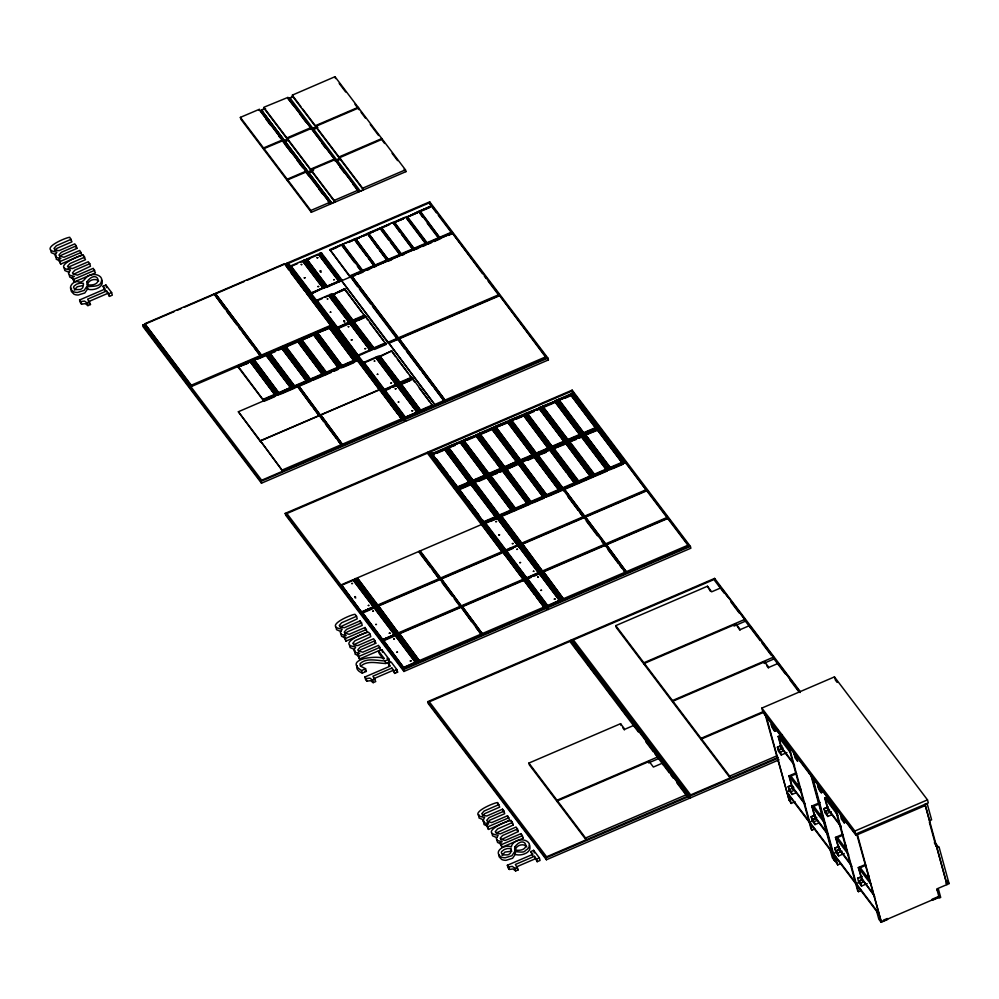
<?xml version="1.0" encoding="UTF-8"?>
<svg xmlns="http://www.w3.org/2000/svg" width="999" height="999" viewBox="0 0 999 999"><rect width="100%" height="100%" fill="white"/><g stroke="black" fill="none" stroke-linecap="round" stroke-linejoin="round"><path stroke-width="1.5" d="M498.826 854.62L499.1 856.742L501.66 859.427A9.003 5.32 -15.3 0 0 505.956 860.326L512.587 858.278L515.272 854.332C512.612 848.75 523.189 854.719 525.599 850.386C527.922 849.125 530.382 846.54 529.283 843.705C525.486 837.012 512.624 839.622 511.276 846.94C505.432 843.718 492.707 851.373 500.961 856.855A9.003 5.32 -15.3 0 0 505.257 857.766L511.888 855.718L514.572 851.772M87.625 285.577C87.2 280.282 95.255 277.685 98.701 280.981M515.384 850.873C514.847 845.404 524.013 842.557 526.823 846.952M321.166 272.252L320.454 272.203M344.955 322.153L344.243 322.115M50.774 250.274L51.249 252.635L55.357 254.42M64.298 268.144L64.773 270.504L68.881 272.29M336.064 627.297L336.538 629.657L340.647 631.443M349.575 645.167L350.062 647.527L354.17 649.313M492.045 833.453L492.519 835.801L496.628 837.587M258.891 110.39L259.453 109.253L240.372 117.37L240.859 119.181L264.023 149.788L263.524 147.977L240.372 117.37M288.436 139.398L285.127 141.583L308.291 172.19L313.748 169.842M311.001 129.408L311.613 128.309L287.337 138.736L288.261 139.048M74.263 290.072L77.235 286.763L82.218 285.677M502.01 855.381L504.982 852.072L511.838 851.185M86.826 286.463L84.128 290.409L77.497 292.457A9.003 5.32 -15.3 0 1 73.202 291.546C67.383 288.748 71.928 281.73 76.96 281.531C85.402 284.253 83.991 275.162 92.12 274.775C96.416 273.464 103.796 276.673 101.224 281.98C99.588 289.161 84.016 284.053 87.525 289.023L84.828 292.969L78.197 295.017A9.003 5.32 -15.3 0 1 73.914 294.118L71.341 291.433L71.441 288.249M54.608 250.474L57.03 248.314L71.965 241.808L69.78 237.3C66.109 237.275 37.175 249.713 56.906 252.048L55.02 255.594L56.381 257.442L60.889 258.566L58.529 259.578L60.714 264.098L81.93 254.982L79.745 250.462L63.911 257.267L59.99 256.268L58.953 255.07L61.314 252.335L76.236 245.829L76.948 248.401L62.013 254.895L59.59 257.068M68.119 268.344L70.554 266.171L85.477 259.678L83.304 255.157C79.633 255.145 50.687 267.582 70.43 269.917L68.531 273.464L69.905 275.299L74.401 276.436L72.053 277.447L74.226 281.968L95.442 272.852L93.269 268.331L77.422 275.137L73.501 274.126L72.477 272.927L74.825 270.192L89.76 263.699L90.459 266.258L73.314 274.388M344.88 634.09L347.302 631.917L362.225 625.424L361.526 622.864L360.052 620.903L344.293 627.734L341.271 627.135L339.26 625.511L341.608 622.777L356.543 616.271L357.242 618.843L340.097 626.972M358.391 651.96L360.814 649.787L375.749 643.294L375.05 640.721L373.564 638.773L357.817 645.591L354.782 645.004L352.784 643.368L355.132 640.634L370.067 634.14L370.766 636.7L353.609 644.83M482.355 815.783L484.777 813.611L499.712 807.117L497.527 802.597C493.868 802.584 464.922 815.022 484.652 817.357L482.767 820.903L484.14 822.739L488.636 823.875L486.276 824.887L488.461 829.407L509.677 820.291L507.504 815.771L491.658 822.577L487.737 821.565L486.713 820.379L489.06 817.632L503.996 811.138L504.695 813.698L489.76 820.204L487.412 822.939M357.142 665.596C355.319 669.13 359.465 672.027 362.325 673.114L366.346 671.39L365.559 668.706L360.314 666.058L360.027 663.686C366.621 657.417 376.96 660.789 385.065 660.913L389.023 659.203L389.735 661.763L385.764 663.473C377.659 663.348 367.32 659.989 360.726 666.246M287.999 97.378L263.911 107.255L264.598 108.579L261.388 110.027L284.64 140.934L287.362 139.773M293.219 96.066L289.935 98.102L292.782 96.878M56.319 255.844L56.231 259.216L59.765 260.901M355.12 650.736L355.045 654.108L358.566 655.794M484.065 821.153L483.991 824.525L487.512 826.21M478.971 814.734L479.008 817.944L483.116 819.729M282.63 141.346L283.154 140.534L264.011 148.614L264.51 150.437L287.675 181.044L287.175 179.233L264.011 148.614M334.74 160.377L335.264 159.565L311.201 169.755L311.888 171.079L308.766 172.827L331.93 203.446L359.215 191.721L357.879 191.533L358.142 190.16L334.365 200.362L335.052 201.686L331.855 203.134L308.691 172.527M496.078 833.116L513.236 824.987L511.051 820.466C507.38 820.441 478.446 832.879 498.176 835.214L496.291 838.76L497.652 840.609L502.16 841.745L499.8 842.756L501.985 847.264L523.201 838.161L521.016 833.641L505.169 840.446L501.261 839.435L500.224 838.236L502.584 835.501L517.507 829.008L518.219 831.568L501.061 839.697M355.157 597.877L355.819 597.914M261.388 110.027L284.553 140.634L287.762 139.186L287.063 137.862L310.839 127.647L310.589 129.033L311.925 129.221L288.099 98.551L292.732 104.67M317.37 126.873C306.231 130.332 319.505 127.772 315.522 125.637L358.154 107.33L358.653 109.141L354.945 104.246M317.857 127.522L313.586 129.358L316.695 127.597L316.009 126.274L358.641 107.967L381.805 138.574L382.305 140.397M306.506 172.352L306.743 171.753L287.662 179.87L288.162 181.681L311.326 212.3L330.756 203.946L306.93 173.289L308.778 175.737M285.04 141.271L308.204 171.89L311.401 170.442L310.714 169.118L334.715 158.891L334.328 160.377M339.598 158.741C333.092 161.438 342.083 158.029 339.173 156.893L381.805 138.574M340.072 159.378L337.225 160.602L340.522 158.292M360.389 191.221L363.511 189.46L362.824 188.137L405.457 169.83L405.944 171.641L360.389 191.221L337.15 160.302M358.154 107.33L334.99 76.711L292.183 95.192L293.231 95.779M261.476 110.327L265.572 108.566M263.524 147.977L282.617 139.86L282.218 141.359M283.466 141.446L279.096 136.488M283.279 142.033L307.03 172.39M285.127 141.583L287.849 140.409M71.254 239.248L56.331 245.742L53.971 248.476L55.981 250.112L59.016 250.699L74.763 243.881L76.236 245.829M58.529 259.578L60.002 261.538L81.219 252.422M84.778 257.118L69.843 263.611L67.495 266.346L69.505 267.982L72.527 268.569L88.287 261.75L89.76 263.699M287.175 179.233L306.181 171.104L306.131 172.702M334.902 160.414L335.577 160.464L312.412 129.858M359.215 191.721L335.976 160.802L335.227 161.101M310.14 172.24L312.862 171.079M72.053 277.447L73.526 279.395L94.743 270.279M87.525 289.023C92.982 291.283 105.307 287.175 101.548 279.795M103.022 286.276L105.906 285.027L111.613 292.57L112.313 295.142L109.428 296.378L106.606 291.009L87.637 299.151L90.472 304.52L87.887 305.632L85.29 303.646L81.518 304.146L80.307 302.535L79.595 299.962L105.095 289.011L103.022 286.276L105.107 290.672M107.305 293.581L88.349 301.723L90.472 304.52M79.595 299.962L80.819 301.573L84.578 301.086L87.188 303.072L89.76 301.96M106.606 291.009L108.729 293.818L111.613 292.57M287.662 179.87L310.826 210.477L329.682 202.385L329.42 203.759L330.681 203.646M332.143 326.486L357.267 360.065L355.457 360.339L330.781 327.747L332.143 326.486L332.305 327.085L331.855 326.099L191.633 386.426L144.78 323.738L214.111 293.956L260.964 356.643L254.445 348.039M215.285 293.444L262.125 356.144L215.285 293.444L284.615 263.661L331.468 326.348M247.053 280.307L285.627 263.736L403.871 419.992L404.37 421.803L261.488 483.191L143.244 326.923L142.745 325.112L174.188 311.613M177.048 310.377L181.331 308.541M184.191 307.317L244.193 281.531M286.8 263.224L429.682 201.848L547.914 358.104L548.414 359.927L405.532 421.303L287.3 265.047L286.8 263.224L405.045 419.493L405.532 421.303M291.508 267.395L290.884 265.809L302.597 260.776L323.102 287.862L311.426 293.718L325.899 286.825L312.562 292.557M304.008 260.165L305.532 259.515L326.024 286.601L324.663 287.862L304.008 260.165L324.663 287.862M327.235 286.925L306.693 259.016L318.406 253.983L338.911 281.069L327.235 286.925L350.749 276.835L397.277 338.311L397.602 339.523L389.772 342.882M319.817 253.384L321.341 252.722L341.833 279.82L340.484 281.069L319.817 253.384L340.484 281.069M355.569 275.262L350.362 277.497L329.832 249.588L341.533 244.555L361.451 270.879L362.075 272.477L358.166 274.151M348.077 242.42L354.583 239.623L342.582 244.268L354.42 239.023L374.962 266.933L368.431 258.316M366.171 234.653L355.756 239.123L367.307 233.491L387.837 261.401L379.458 250.324M368.469 232.979L380.182 227.947L400.562 255.257L388.848 260.289L368.344 233.204L380.357 228.559L369.942 233.029M393.069 222.415L381.231 227.672L393.069 222.415L413.611 250.337L401.498 234.328M394.243 221.915L405.956 216.883L426.323 244.193L414.61 249.226L394.243 221.915L394.405 222.515L403.509 218.606M418.831 211.351L407.292 216.983L418.831 211.351L438.748 237.675L439.373 239.261L434.165 241.508M420.005 210.851L440.547 238.761L420.042 211.676L420.005 210.851L431.718 205.819L419.88 211.064L430.581 206.98M291.059 266.408L297.565 263.611M300.162 262.5L302.759 261.376L323.264 288.474M304.171 260.776L305.694 260.127L306.618 261.738M306.868 259.615L318.581 254.583L339.073 281.681M341.533 244.555L329.995 250.187M355.594 238.524L376.123 266.433L355.469 238.736L367.47 234.091M414.61 249.226L414.772 249.837L394.28 222.74L404.52 217.67M431.568 242.62L427.659 244.293L407.167 217.208L418.993 211.95M303.059 261.763L305.981 260.502M307.155 260.002L309.752 258.891M318.868 254.97L320.267 254.37M333.891 248.514L340.397 245.717M382.829 227.497L389.335 224.7M329.87 250.412L336.376 247.615M349.25 242.083L354.295 239.248M355.632 239.348L359.54 237.662M363.436 235.989L366.046 234.877M369.817 233.254L373.726 231.581M376.323 230.457L380.057 228.172M399.488 220.504L403.384 218.831M411.064 215.534L417.57 212.737M420.042 211.676L429.158 207.767M329.832 249.588L349.737 275.911L361.451 270.879M342.707 244.056L362.625 270.367L374.338 265.347M375.512 264.835L387.225 259.802M388.386 259.303L400.099 254.27M381.356 227.447L401.273 253.771L412.987 248.739M414.16 248.239L425.861 243.207M407.117 216.383L427.035 242.707L438.748 237.675M439.922 237.163L451.635 232.13L452.26 233.729L448.351 235.414M290.884 265.809L311.388 292.894L323.102 287.862M324.5 287.262L326.024 286.601M306.693 259.016L327.197 286.101L338.911 281.069M340.309 280.469L341.833 279.82M328.371 285.764L341.995 280.419M349.737 275.911L349.912 276.511L361.626 271.478M362.625 270.367L362.787 270.979L374.5 265.946M375.674 265.447L387.387 260.414M388.561 259.915L400.262 254.882M401.273 253.771L401.436 254.37L413.149 249.35M414.323 248.838L426.036 243.806M427.035 242.707L427.197 243.306L438.911 238.274M440.084 237.774L451.798 232.742M349.912 276.511L361.913 271.865M362.787 270.979L374.787 266.333M375.961 265.834L387.674 260.801M401.436 254.37L413.436 249.725M427.197 243.306L439.21 238.661M440.372 238.162L452.085 233.129M351.923 276.323L398.439 337.812L498.926 294.643L499.263 295.854L398.776 339.023L351.923 276.323L452.41 233.167L482.517 273.714M367.145 270.292L369.755 269.168M368.344 233.204L389.011 260.901L391.62 259.777M381.231 227.672L401.898 255.369L404.495 254.245M416.084 249.275L418.681 248.152M422.589 246.478L425.187 245.354M317.532 301.785L316.908 300.2L328.621 295.167L349.113 322.252L337.45 328.109M330.032 294.555L331.543 293.906L352.048 320.991L350.686 322.252L330.032 294.555L350.686 322.252M344.717 288.761L333.179 294.393L344.717 288.761L365.259 316.671L363.399 314.21M317.07 300.799L322.277 298.564M324.887 297.452L328.783 295.766L349.288 322.864M330.194 295.167L331.718 294.518L332.642 296.129M365.709 316.483L354.033 322.34L374.538 349.438L386.238 344.405L365.709 316.483L353.546 321.703L333.054 294.618L344.892 289.36M329.083 296.154L332.005 294.892M333.054 294.618L335.652 293.494M338.261 292.382L344.767 289.585L361.538 311.75M144.78 323.738L191.296 385.214L260.627 355.432M261.8 354.932L331.131 325.137M274.675 396.728L264.036 401.311L238.199 367.17L237.874 365.959L249.588 360.926L250.037 361.925L249.588 360.926M252.972 360.664L251.448 361.313L250.986 360.327C252.26 358.017 253.471 361.875 253.097 360.439L251.736 361.7L276.398 394.293L278.209 394.031L276.523 394.081L276.985 395.067L276.523 394.081M290.934 387.887L291.383 388.873L290.934 387.887L279.221 392.919L279.845 394.518L253.684 359.165L265.397 354.133L265.846 355.132L254.133 360.164L265.971 354.907L290.634 387.5L279.096 393.144L254.258 359.94M268.781 353.871L267.257 354.52L266.795 353.534C268.069 351.223 269.28 355.082 268.906 353.646L267.545 354.907L292.207 387.512L294.018 387.237L292.507 387.887L294.143 387.013L294.48 388.224L281.169 393.943M269.493 352.372L281.493 347.727L269.955 353.371L269.493 352.372L269.83 353.584L295.654 387.724L295.03 386.126L307.03 381.481L295.317 386.513M284.59 347.078L283.067 347.727L282.605 346.74C284.228 344.792 285.939 348.264 283.354 348.114L284.715 346.853L309.378 379.458L309.84 380.444L308.316 381.094L309.965 380.219L310.289 381.431L296.978 387.15M285.302 345.592L297.302 340.934L285.764 346.578L285.302 345.592L285.639 346.803L311.463 380.931L310.839 379.333L322.839 374.687L311.126 379.72M300.399 340.284L298.876 340.946L298.414 339.947C300.037 337.999 301.748 341.471 299.163 341.321L300.524 340.06L325.649 373.651L323.951 373.701L324.413 374.687L323.951 373.701M331.268 372.427L327.272 374.138L301.448 340.01L301.111 338.798L312.824 333.766L313.286 334.752L312.824 333.766M314.235 333.154L314.685 334.153L314.235 333.154C315.859 331.206 317.557 334.677 314.972 334.528L316.333 333.279L341.458 366.858M353.733 362.774L343.082 367.345L316.92 332.005L328.634 326.973L354.046 360.939L342.332 365.971L317.507 332.767L329.22 327.734L354.046 360.939M332.018 326.698L330.494 327.36L330.045 326.361L331.855 326.099M250.162 361.7L275 394.905L250.162 361.7L238.449 366.733L263.574 400.312L272.677 396.403M270.08 353.147L281.78 348.114L306.618 381.318L294.905 386.351L270.08 353.147L270.242 353.746L275.449 351.511M285.889 346.353L297.59 341.321L322.427 374.525L310.714 379.558L285.889 346.353L286.051 346.965L296.466 342.482M312.275 335.701L301.86 340.172L313.411 334.528L338.823 368.506L338.649 367.894L326.81 373.151L337.225 368.681M248.739 362.475L238.324 366.958L247.727 363.424M301.111 338.798L301.573 339.785L316.208 333.491M316.92 332.005L317.382 332.992L329.096 327.959L328.634 326.973M258.329 358.866L266.146 355.507L290.809 388.112M278.047 350.399L281.955 348.726L306.618 381.318M317.382 332.992L329.383 328.346M333.017 293.781L352.922 320.105L364.635 315.072M316.908 300.2L337.412 327.285L349.113 322.252M350.524 321.653L352.048 320.991M348.988 322.477L352.21 321.603M352.922 320.105L353.097 320.716L364.81 315.684M353.097 320.716L365.097 316.071M337.887 327.922L352.535 321.641L373.189 349.325L358.429 355.844L337.887 327.922L338.511 329.52M338.062 328.534L349.775 323.501L370.267 350.587L349.6 322.889L349.775 323.501M351.173 322.889L371.678 349.987L351.011 322.29L352.697 322.24L353.634 323.863M350.062 323.888L352.984 322.627M358.067 320.442L364.573 317.645M353.871 321.74L373.913 347.839L385.626 342.807M358.391 355.007L373.027 348.726M373.913 347.839L374.076 348.439L385.789 343.406M388.136 342.232L388.474 343.444L341.621 280.756L388.136 342.232L397.277 338.311M374.076 348.439L386.076 343.793M388.623 342.869L435.477 405.569L388.623 342.869L397.752 338.948L444.605 401.635L434.378 388.112M398.926 338.449L445.779 401.136L398.926 338.449L499.413 295.279L546.266 357.967L405.719 418.344L288.461 263.361L428.996 202.997L436.413 212.799M263.112 399.325L274.825 394.293M251.573 361.101L276.236 393.693L277.922 393.643M278.933 392.532L290.634 387.5M267.382 354.308L292.045 386.9L293.731 386.85M294.742 385.739L306.456 380.706M283.192 347.515L307.854 380.107L309.378 379.458M310.552 378.946L322.265 373.926M299.001 340.721L323.664 373.314L325.187 372.664M301.698 339.56L326.361 372.165L338.074 367.132M314.81 333.928L339.473 366.521L340.996 365.871M342.17 365.372L353.883 360.339M330.619 327.135L355.282 359.727L356.805 359.078M263.574 400.312L275.125 394.68L275.574 395.666L275.125 394.68M339.772 366.908C343.619 365.247 338.611 368.244 340.06 367.295M343.082 367.345L342.457 365.746L354.17 360.714L354.633 361.713L354.17 360.714M355.744 360.726L357.105 359.465L357.717 361.064M263.286 399.937L273.689 395.467M283.354 348.114L308.017 380.719L309.54 380.057M299.163 341.321L323.826 373.926L325.349 373.264M326.361 372.165L326.523 372.764L338.236 367.732L313.411 334.528M314.972 334.528L339.648 367.132L341.159 366.471M263.411 399.712L275.412 395.067M276.81 394.455L278.334 393.806L278.671 395.017M279.508 393.306L291.221 388.274M292.332 387.287L294.143 387.013M308.142 380.494L309.965 380.219M324.25 374.088L325.774 373.426L326.099 374.637L312.787 380.357M326.648 372.54L338.649 367.894M354.458 361.101L342.457 365.746M357.392 359.852L355.582 360.115M283.291 391.845L291.096 388.499M296.491 386.176L300.399 384.503M302.997 383.379L307.192 382.08L306.743 381.094M310.714 379.558L321.416 375.474M354.333 361.326L342.332 365.971M260.652 441.958L238.361 411.738L297.502 386.326L319.792 416.546L313.386 408.091M298.676 385.826L320.966 416.046L298.676 385.826L357.817 360.414L380.107 390.634M333.928 371.278L337.924 369.568M364.535 363.911L363.911 362.312L375.624 357.28L396.128 384.378L384.453 390.234M377.035 356.68L378.559 356.031L399.051 383.117L397.689 384.378L377.035 356.68L397.689 384.378M364.073 362.924L374.488 358.454M377.197 357.28L379.008 357.018M431.381 404.058L433.241 406.518L412.712 378.609L400.549 383.828L379.895 356.131L391.72 350.874L412.262 378.796L409.465 375.1M376.086 358.279L377.485 357.667M380.057 356.73L391.72 350.874M238.361 411.738L260.314 440.746L319.455 415.334M320.629 414.835L379.77 389.423M338.236 440.934L341.895 445.766L319.618 415.547L260.477 440.946L282.754 471.166L260.314 440.746M320.791 415.035L343.069 445.267L320.791 415.035L379.932 389.635L402.21 419.855L261.676 480.232L144.405 325.249M379.895 356.131L399.937 382.23L411.638 377.197M363.911 362.312L384.415 389.398L396.128 384.378M397.527 383.766L399.051 383.117M396.004 384.59L399.213 383.716M399.937 382.23L400.099 382.829L411.813 377.797M400.099 382.829L412.1 378.184M385.514 391.645L384.89 390.047L399.538 383.753L420.03 410.839L418.681 412.1L398.014 384.415L418.681 412.1M385.065 390.646L390.272 388.411M392.869 387.3L396.778 385.614L417.27 412.712L405.432 417.957L419.905 411.064L406.568 416.795M398.176 385.015L399.7 384.365L400.636 385.976M411.576 379.77L401.161 384.24L400.999 383.641L421.541 411.551L400.874 383.853L412.712 378.609M397.065 386.001L399.987 384.74M401.036 384.465L410.152 380.544M420.916 409.952L432.629 404.92M282.417 469.955L341.571 444.555M342.732 444.056L401.885 418.643M384.89 390.047L405.394 417.132L417.107 412.1L417.27 412.712M418.506 411.501L420.03 410.839M435.139 404.358L444.28 400.424M445.442 399.925L545.929 356.755L546.266 357.967M421.079 410.564L432.792 405.532M421.366 410.951L433.079 405.919M142.745 325.112L260.989 481.368L403.871 419.992M405.045 419.493L547.914 358.104M285.214 513.386L428.096 452.01L546.328 608.266L546.828 610.089L403.946 671.465L285.714 515.209L285.214 513.386L403.459 669.655L403.946 671.465M429.27 451.511L572.152 390.134L690.384 546.391L690.883 548.201L548.001 609.59L429.77 453.321L429.27 451.511L547.502 607.767L548.001 609.59M432.192 453.571L443.893 448.539L444.355 449.525L432.642 454.557L432.192 453.571L432.517 454.782L458.341 488.911L473.426 482.442L473.888 483.429L472.365 484.078L472.202 483.479L496.865 516.071C498.651 517.295 495.904 519.018 495.754 517.057L483.916 522.315L459.078 489.11L459.24 489.71L470.954 484.69L495.629 517.282L495.454 516.67L470.791 484.078L458.953 489.335L458.504 488.336L470.217 483.316L470.954 484.69M447.277 448.264L445.754 448.926L445.304 447.927C446.928 445.979 448.638 449.45 446.053 449.313L447.402 448.052L472.527 481.63M487.462 476.398L474.15 482.117L448.002 446.778L459.702 441.745L485.127 475.711L473.414 480.744L448.576 447.54L460.289 442.507L485.127 475.711M463.099 441.471L461.575 442.132L461.113 441.146C462.737 439.185 464.448 442.657 461.863 442.52L463.224 441.258L488.336 474.837L486.525 475.112L461.863 442.52M463.811 439.985L475.811 435.339L463.811 439.985L464.135 441.196L489.972 475.324L505.044 468.856L505.506 469.842L503.983 470.492L503.234 469.118L505.044 468.856M476.923 434.353C481.893 434.14 475.886 434.79 477.385 435.339M479.62 433.191L491.333 428.159L491.783 429.145L480.069 434.178L479.62 433.191L479.945 434.403L505.781 468.531L520.866 462.062L521.316 463.049L519.792 463.711L519.63 463.099L544.455 496.303L546.103 495.429L546.728 497.027L542.12 490.921M492.732 427.56C497.077 425.836 489.685 429.408 494.717 427.897M549.225 495.941L562.537 490.234L562.212 489.023L560.264 489.51L535.439 456.306L535.601 456.918L537.125 456.256L536.675 455.269L521.59 461.75L495.429 426.398L507.142 421.366L507.592 422.352L495.891 427.385L507.892 422.739L532.554 455.344L520.841 460.377L496.016 427.172L507.717 422.14L532.554 455.344M510.526 421.103L509.003 421.753L508.541 420.766C510.164 418.818 511.875 422.277 509.29 422.14L510.651 420.879L535.314 453.471L535.776 454.47L534.253 455.119L535.601 453.858L536.226 455.457M549.263 449.35L549.725 450.337L549.263 449.35L537.549 454.383L537.887 455.594L563.711 489.722L578.346 483.441L577.734 481.843L576.086 482.717L551.248 449.513L551.411 450.124L552.934 449.463L552.484 448.476L537.4 454.957L511.575 420.816L511.238 419.605L522.952 414.573L523.401 415.572L511.7 420.591L523.526 415.347L548.364 448.551L536.65 453.583L511.825 420.379M526.336 414.31L524.812 414.96L524.35 413.973C525.973 412.025 527.684 415.484 525.099 415.347L526.461 414.086L551.123 446.678L551.585 447.677L550.062 448.326L551.411 447.065L552.035 448.663L549.275 445.005M527.047 412.812L539.048 408.166L527.509 413.811L527.047 412.812L527.385 414.023L553.209 448.164L566.52 442.445M542.145 407.517L540.621 408.166L540.172 407.18C541.795 405.232 543.493 408.703 540.909 408.554L542.27 407.292L567.395 440.884L565.709 440.934C566.933 442.12 564.26 443.269 564.298 441.533L552.747 447.165L559.253 444.38M542.857 406.019L554.857 401.373L543.319 407.018L542.857 406.019L543.194 407.23L569.018 441.371L581.181 436.151L581.343 436.75L580.881 435.764L569.168 440.796L569.505 442.008L595.329 476.148L607.305 471.004M557.954 400.724L556.431 401.373L555.981 400.387C557.604 398.439 559.303 401.91 556.718 401.76L558.079 400.499L582.742 433.104L583.204 434.09L581.68 434.74L583.041 433.479L583.653 435.077L579.045 428.983M558.666 399.225L570.379 394.205L570.841 395.192L559.128 400.224L558.666 399.225L559.003 400.449L584.827 434.577L599.912 428.096L600.374 429.095L598.851 429.745L598.676 429.145L623.513 462.337L625.162 461.463L625.786 463.061M574.063 394.318L573.888 393.706L572.539 394.967C575.973 392.994 571.853 395.629 571.79 393.594L573.314 392.944L588.399 413.661M432.48 453.946L444.193 448.926M445.304 447.927L447.115 447.664M448.002 446.778L460.002 442.132M461.113 441.146L462.924 440.871M477.21 434.727L478.733 434.078M479.907 433.578L491.62 428.546M495.429 426.398L507.43 421.753M510.364 420.492L508.541 420.766M523.239 414.96L511.238 419.605M524.35 413.973L526.173 413.698M527.335 413.199L539.048 408.166M540.172 407.18L541.982 406.905M543.156 406.406L554.857 401.373M555.981 400.387L557.792 400.124M558.965 399.612L570.666 394.58M571.79 393.594L573.763 393.931M443.893 448.539L445.467 448.539M459.702 441.745L461.276 441.745M477.085 434.952L464.26 440.971L464.098 440.372M491.333 428.159L492.907 428.159M507.142 421.366L509.003 421.753M522.952 414.573L524.525 414.573M538.761 407.779L540.334 407.792M554.57 400.986L556.143 400.999M570.379 394.205L571.952 394.205M432.767 454.333L444.48 449.3L469.305 482.505L457.604 487.537L432.642 454.557M464.385 440.746L476.098 435.726L500.936 468.918L489.51 474.338L464.26 440.971M503.858 467.669L502.335 468.319L477.51 435.114L479.033 434.465L504.145 468.044L503.983 467.445L502.46 468.094L502.922 469.093L501.51 469.692L501.061 468.706L489.348 473.738L489.972 475.324M480.194 433.966L491.908 428.933L516.57 461.526L505.032 467.157L480.194 433.966L480.369 434.565L492.082 429.533L516.745 462.137M494.842 427.672L493.319 428.321L518.144 461.526L519.667 460.876L494.842 427.672L495.005 428.271M527.634 413.586L539.348 408.554L564.173 441.758L552.459 446.79L527.634 413.586L527.797 414.185L534.303 411.401M543.444 406.793L555.157 401.76L579.982 434.965L568.269 439.997L543.319 407.018M559.128 400.224L570.966 394.967L596.378 428.946L598.851 426.698L599.475 428.284M448.289 447.165L448.451 447.764L459.877 442.345M460.302 442.844L462.962 441.695L470.342 451.448M436.838 453.259L443.344 450.474M448.451 447.764L455.257 445.354M467.157 440.234L476.261 436.326L494.542 460.477M515.896 419.305L522.402 416.508M536.9 410.277L539.51 409.153L563.261 440.547M544.905 406.843L555.319 402.372L579.982 434.965M564.622 398.364L571.128 395.579L595.791 428.171L584.078 433.204L559.253 400M457.43 486.938L469.143 481.905M445.879 448.701L470.554 481.293L472.077 480.644M473.239 480.144L484.952 475.112M461.7 441.908L486.363 474.5L487.887 473.851M489.048 473.351L500.761 468.319M477.51 435.114L502.172 467.719L503.696 467.057M504.87 466.558L516.57 461.526M517.981 460.926L519.505 460.264M520.679 459.765L532.392 454.732M509.128 421.528L533.791 454.133L535.314 453.471M536.488 452.972L548.201 447.939M524.937 414.735L549.6 447.34L551.123 446.678M552.297 446.178L564.01 441.146M540.746 407.954L565.409 440.547L566.933 439.897M568.106 439.385L579.82 434.353M556.555 401.161L581.218 433.753L582.742 433.104M583.916 432.592L595.629 427.56M572.365 394.368L597.027 426.96L598.551 426.311L599.013 427.297L597.327 427.347M457.604 487.537L469.43 482.28L469.892 483.279L471.303 482.667L470.841 481.68L472.652 481.418L470.841 481.68M474.15 482.117L473.538 480.519L485.252 475.499L485.701 476.486L487.112 475.886L486.65 474.887L488.174 474.238L488.798 475.836L472.19 453.883M517.32 462.899L505.319 467.544L516.87 461.913L517.32 462.899L518.731 462.3C517.42 460.701 520.879 459.965 520.417 462.25M533.129 456.106L521.128 460.751L532.679 455.119L533.129 456.106L534.54 455.507L534.078 454.52M536.65 453.583L548.488 448.326L548.938 449.313L550.349 448.713L549.887 447.727M568.394 439.772L580.394 435.127L568.269 439.997M584.078 433.204L595.916 427.947L596.378 428.946M446.053 449.313L470.716 481.905L472.24 481.256M509.29 422.14L533.953 454.732L535.476 454.083M525.099 415.347L549.762 447.939L551.286 447.29M540.909 408.554L565.584 441.146L567.095 440.497M556.718 401.76L581.393 434.365L582.917 433.703M572.539 394.967L597.202 427.572L598.726 426.91M457.729 487.312L469.73 482.667M485.539 475.874L473.538 480.519M488.461 474.625L486.65 474.887M489.635 474.113L501.348 469.08L501.51 469.692M502.747 468.481L504.27 467.832L504.607 469.043L496.303 458.066M505.157 466.945L517.157 462.3M518.568 461.688L520.079 461.038M520.966 460.152L532.966 455.507M534.378 454.895L535.901 454.245M536.775 453.359L548.776 448.713M550.187 448.101L551.71 447.452M552.584 446.565L564.585 441.92L564.76 442.52M565.709 440.934L567.519 440.659L567.844 441.87L564.16 437M581.518 434.14L583.329 433.866M584.203 432.979L596.216 428.334M597.614 427.734L599.138 427.072M461.788 486.251L468.294 483.454M480.207 478.334L473.414 480.744M492.107 473.226L501.223 469.305M540.846 452.285L548.938 449.313M561.863 443.256L564.46 442.145M569.867 439.822L581.805 434.528M590.884 430.794L596.091 428.559M497.315 517.057L498.838 516.408L498.389 515.422L473.726 482.817L471.778 483.316L473.426 482.442M474.313 481.555L500.012 515.909L511.563 510.264C511.713 512.225 514.46 510.501 512.674 509.278L488.012 476.685L512.837 509.89L514.772 509.39L515.109 510.601L500.474 516.895L474.637 482.767L474.313 481.555L486.313 476.898M513.124 510.264L514.647 509.615L514.198 508.628L489.535 476.024L487.587 476.523L488.948 475.262L489.697 476.635L488.174 477.285M529.582 504.383L516.283 510.102L490.447 475.974L490.122 474.762L501.835 469.73L502.285 470.716L501.835 469.73M506.518 468.731L532.092 503.309L506.268 469.18L505.931 467.969L517.644 462.937L518.094 463.923L517.644 462.937M531.343 501.935L546.278 496.028L521.153 462.45L519.505 463.324L519.043 462.325L520.866 462.062M534.028 456.905L558.866 490.109L534.028 456.905L522.202 462.162L547.902 496.515L522.077 462.387L521.74 461.176L533.454 456.143L533.903 457.13L533.454 456.143M547.152 495.142L562.087 489.235L536.962 455.656L535.027 456.143L536.675 455.269M574.962 483.703L577.897 482.442L577.434 481.456L552.772 448.863L550.836 449.35L552.484 448.476M591.895 475.924L567.057 442.719L591.895 475.924L593.831 475.437L594.155 476.648L579.52 482.929L553.696 448.801L553.359 447.589L565.072 442.557L565.534 443.544L565.072 442.557M590.771 476.91L593.706 475.661L593.244 474.662L568.581 442.07L566.933 442.944L566.483 441.958C568.106 440.01 569.805 443.469 567.232 443.331M607.991 469.518L609.515 468.868L609.053 467.869L584.39 435.277L582.742 436.151L582.292 435.164C583.916 433.216 585.614 436.675 583.041 436.538L582.867 435.926L607.704 469.13C611.338 466.233 606.693 472.477 606.131 469.13L581.468 436.538L569.63 441.783L569.168 440.796M584.977 434.003L596.69 428.971L622.102 462.949L621.94 462.337L597.277 429.745L585.439 434.99L584.977 434.003L611.138 469.355L610.514 467.757L622.527 463.111L622.689 463.711L624.088 463.111L623.638 462.125L625.449 461.85M600.374 429.095L598.551 429.358L598.101 428.371L599.625 427.722L599.949 428.933M487.425 475.911L489.235 475.649M566.483 441.958L568.294 441.683M582.292 435.164L584.103 434.89M470.217 483.316L471.778 483.316M487.587 476.523L486.476 477.51L486.026 476.523M501.998 470.329L505.344 469.243L530.457 502.822L528.646 503.096L503.983 470.492M517.807 463.536L519.505 463.324M533.616 456.743L535.027 456.143M549.425 449.962L550.836 449.35M565.234 443.169L566.645 442.557M581.043 436.376L582.454 435.764M596.69 428.971L598.264 428.971M474.762 482.542L486.6 477.285L511.438 510.489L486.6 477.285M527.247 503.696L502.41 470.492L490.571 475.749L497.377 473.339M518.219 463.698L543.056 496.903L518.219 463.698L506.68 469.343L505.931 467.969M537.549 454.383L538.011 455.369L549.85 450.124L574.675 483.316L568.281 474.875M553.359 447.589L553.821 448.576L565.659 443.331L590.484 476.535L565.659 443.331M478.958 481.243L485.464 478.446M499.975 472.215L502.584 471.103L526.336 502.485M507.979 468.781L518.394 464.31M527.697 460.314L534.203 457.517M538.011 455.369L546.103 452.397M553.821 448.576L564.522 444.493M569.63 441.783L576.423 439.373M579.033 438.261L581.63 437.137L605.382 468.531M585.439 434.99L597.439 430.344M483.741 521.703L495.454 516.67M496.865 516.071L498.389 515.422M499.55 514.91L511.263 509.89M512.674 509.278L514.198 508.628M490.696 475.524L515.372 508.129L527.072 503.096M503.821 469.892L528.483 502.485L530.007 501.835M531.181 501.336L542.894 496.303M544.293 495.691L545.816 495.042M546.99 494.542L558.703 489.51M560.102 488.898L561.625 488.249M538.299 455.756L538.136 455.144L562.799 487.749L574.512 482.717M575.911 482.117L577.434 481.456M554.108 448.963L553.946 448.364L578.608 480.956L590.322 475.924M591.72 475.324L593.244 474.662M569.917 442.17L569.755 441.57L594.417 474.163L606.131 469.13M607.542 468.531L609.053 467.869M585.726 435.377L585.564 434.777L610.227 467.37L621.94 462.337M623.351 461.738L624.875 461.076L625.324 462.075L624.088 463.111M515.372 508.129L515.534 508.728L527.372 503.471L527.822 504.47L529.233 503.858L528.771 502.872L529.233 503.858M562.799 487.749L562.961 488.349L575.087 483.479L563.249 488.736L571.066 485.377M578.608 480.956L578.771 481.555L590.609 476.311L579.07 481.943L589.472 477.472M594.417 474.163L594.58 474.775L606.418 469.518L606.88 470.504M610.227 467.37L610.389 467.982L622.527 463.111M496.203 518.044L496.041 517.445L484.04 522.09L484.665 523.688L499.3 517.395L498.963 516.183L497.027 516.683L472.365 484.078M497.152 516.458L498.963 516.183M499.85 515.297L511.85 510.651L512.012 511.263M512.962 509.665L514.772 509.39M522.327 506.318L515.821 509.115L527.659 503.858M529.07 503.259L530.581 502.597L530.919 503.808L527.235 498.938M531.755 502.097L543.468 497.065L543.631 497.677M544.88 496.466L546.403 495.816M547.564 495.304L559.278 490.272L559.44 490.884M560.689 489.672L562.212 489.023M576.498 482.879L578.021 482.23M592.307 476.086L593.831 475.437M606.593 470.117L594.88 475.149L606.718 469.905M495.916 517.669L483.916 522.315M503.921 514.223L511.725 510.876M524.937 505.194L527.822 504.47M532.929 501.76L543.344 497.29M553.946 492.732L559.153 490.497M611.987 467.807L622.689 463.711M341.346 584.752L361.888 612.662L341.346 584.752L353.059 579.72L373.551 606.805L361.713 612.062M354.458 579.108L355.981 578.458L376.486 605.544L375.124 606.805L354.458 579.108L375.124 606.805M438.424 580.294L378.109 606.206L357.28 577.909L418.993 551.386L439.822 579.695L432.367 569.842M501.311 553.271L440.996 579.183L420.492 552.097L420.167 550.886L481.88 524.375L502.709 552.672L427.41 453.159L286.875 513.523L404.145 668.506L544.68 608.129L523.851 579.832L462.125 606.343L482.954 634.652L462.125 606.343M486.014 524.463L485.402 522.864L497.115 517.832L517.769 545.529L505.931 550.786L521.016 544.305L541.558 572.227L541.083 571.59M517.482 545.142L520.704 544.268L519.18 544.93L498.513 517.232L500.037 516.57L520.579 544.492L520.104 543.868M582.467 518.406L522.152 544.318L501.323 516.021L563.049 489.51L583.878 517.807L580.144 512.887M645.366 491.396L585.039 517.307L564.21 489.011L625.936 462.487L646.765 490.796M533.416 502.734L544.068 498.164M612.474 468.781L623.114 464.21M342.819 584.79L353.221 580.319L373.726 607.417M490.771 521.228L497.277 518.444L517.769 545.529M498.676 517.832L500.199 517.182L500.661 518.169M353.509 580.706L354.92 580.107M497.564 518.818L500.499 517.569M361.85 611.838L373.551 606.805M374.962 606.206L376.486 605.544M357.28 577.909L377.772 604.994L439.485 578.483M420.167 550.886L440.659 577.971L502.385 551.46M485.402 522.864L505.894 549.949L517.607 544.917M498.513 517.232L519.018 544.318L520.529 543.668M501.323 516.021L521.828 543.106L583.541 516.595M564.21 489.011L584.715 516.096L646.428 489.585M366.92 609.827L369.53 608.703M373.426 607.03L376.648 606.156M508.379 549.063L510.976 547.939M414.485 661.288L395.017 635.177L415.522 662.262L403.971 667.906L383.316 640.209L403.846 668.119L418.494 661.837L418.444 661.001L397.952 633.915L382.867 640.396L362.325 612.474L376.973 606.193L397.502 634.103L397.028 633.478M378.259 605.631L439.972 579.12L460.477 606.206L460.801 607.417L399.088 633.94L378.259 605.631L399.088 633.94M441.146 578.621L502.872 552.097L523.364 579.195L523.701 580.407L461.975 606.917L441.146 578.621L461.975 606.917M522.302 543.756L584.028 517.232L604.52 544.33L604.857 545.541L543.131 572.052L522.302 543.756L543.131 572.052M585.202 516.733L605.694 543.818L667.419 517.307L667.744 518.518L606.031 545.029L585.202 516.733L646.915 490.222L647.252 491.433M362.5 613.086L372.902 608.616M538.761 573.264L518.094 545.566L538.586 572.652L527.047 578.284L506.381 550.599L506.543 551.198L513.049 548.401M375.899 607.829L374.5 608.441L374.038 607.442L394.543 634.54L382.704 639.785L386.601 638.111M518.543 546.553L519.955 545.953M361.526 622.864L346.591 629.358L344.243 632.092L345.267 633.291L349.188 634.303L365.035 627.497L367.207 632.005L345.991 641.121L343.818 636.613L346.166 635.601L341.67 634.465L340.297 632.617L342.195 629.07C322.452 626.735 351.398 614.298 355.07 614.323L356.543 616.271M343.818 636.613L345.292 638.561L366.508 629.445M375.05 640.721L360.115 647.227L357.767 649.962L358.791 651.161L362.712 652.16L378.546 645.354L380.731 649.874L359.515 658.99L357.33 654.47L359.69 653.458L355.182 652.335L353.821 650.486L355.706 646.94C335.976 644.605 364.922 632.167 368.581 632.192L370.067 634.14M362.325 612.474L382.829 639.56L394.543 634.54M397.34 633.503L396.103 634.54L375.449 606.843L395.941 633.928L397.465 633.279M398.751 632.729L460.477 606.206M461.65 605.706L523.364 579.195M526.873 577.684L538.586 572.652M538.461 572.877L541.683 572.002L540.159 572.652L519.492 544.954L539.997 572.052L541.52 571.391M542.807 570.841L604.52 544.33M391.808 635.876L395.816 634.153M561.138 600.387L540.484 572.689L561.138 600.387L562.499 599.125L542.007 572.04L526.923 578.508L529.358 576.785M399.238 633.366L420.067 661.663L399.238 633.366L460.964 606.855L481.793 635.152L476.198 627.759M543.294 571.478L564.123 599.787L543.294 571.478L605.007 544.967L625.836 573.264L623.975 570.804M606.181 544.467L627.01 572.764L606.181 544.467L667.894 517.944L668.231 519.168M383.479 640.809L393.893 636.338M418.319 661.226L417.095 662.262L396.428 634.577L398.114 634.527L398.776 635.776M559.74 600.986L539.073 573.289L559.565 600.387L548.026 606.018L527.36 578.321L527.522 578.933L531.431 577.247M534.028 576.136L537.937 574.462M395.479 636.163L398.401 634.902M539.535 574.288L542.457 573.026L549.425 582.617M539.959 574.775L542.619 573.626M357.33 654.47L358.816 656.43L380.032 647.315M383.366 659.053L379.258 653.621L378.559 651.048L381.805 649.662L389.023 659.203M378.559 651.048L384.315 658.653C377.61 654.857 342.919 659.09 361.626 670.554L365.559 668.706M388.299 663.299L391.196 662.062L396.89 669.605L397.602 672.165L394.705 673.401L391.883 668.031L372.927 676.186L375.749 681.555L373.164 682.667L370.567 680.669L366.808 681.168L365.584 679.557L364.885 676.997L390.372 666.046L388.299 663.299L389.011 665.871M373.626 678.746L392.595 670.604M364.885 676.997L366.109 678.608L369.867 678.109L372.465 680.094L375.05 678.983M391.883 668.031L394.006 670.841L396.89 669.605M403.808 667.295L415.522 662.262M416.92 661.663L418.444 661.001M419.742 660.451L481.456 633.94M482.629 633.441L544.343 606.917M547.864 605.406L559.565 600.387M560.976 599.775L562.499 599.125M563.786 598.576L625.511 572.052M626.673 571.553L688.398 545.042L688.723 546.253L548.189 606.63L482.517 519.842M403.846 668.119L414.098 663.049M416.795 661.887L415.684 662.874M562.662 599.725L547.902 606.243L558.141 601.161M559.44 600.599L560.851 599.999M403.459 669.655L546.328 608.266M547.502 607.767L690.384 546.391M427.684 701.673L570.566 640.297L688.798 796.553L689.298 798.363L546.416 859.752L428.184 703.483L427.684 701.673L545.916 857.929L546.416 859.752M779.058 759.814L690.471 797.864L572.227 641.608L571.728 639.785L714.61 578.409L800.012 691.258M615.746 625.636L643.856 662.774L644.355 664.597L616.246 627.459L615.746 625.636L707.454 586.238L711.663 591.82L721.041 587.787L744.929 619.355L745.429 621.178L734.04 626.073M643.856 662.774L744.929 619.355M644.343 663.423L672.452 700.561L672.939 702.384L644.842 665.234L644.343 663.423L736.038 624.025L740.259 629.595L749.625 625.574L773.513 657.142L774.013 658.965L764.048 663.249M672.452 700.561L773.513 657.142M528.883 763.086L556.992 800.236L557.479 802.047L529.383 764.909L528.883 763.086L620.579 723.688L624.8 729.27L634.165 725.237L658.329 757.442M672.926 701.198L701.036 738.348L701.535 740.159L673.426 703.021L672.926 701.198L764.635 661.813L768.843 667.382L778.221 663.361L800.274 692.507M499.013 804.557L484.078 811.051L481.73 813.785L483.728 815.421L486.763 816.008L502.522 809.19L503.996 811.138M925.361 805.506L856.031 835.289L762.986 712.337L761.837 708.091L834.44 676.897L927.484 799.862L928.308 802.884L855.693 834.078L762.662 711.126M486.276 824.887L487.762 826.835L508.978 817.719M556.992 800.236L658.054 756.817L658.553 758.628L648.588 762.911M701.036 738.348L763.673 711.438M557.467 800.873L585.576 838.011L586.076 839.834L557.966 802.684L557.467 800.873L649.175 761.475L653.383 767.045L662.762 763.024L689.298 798.363M701.523 738.985L729.632 776.136L730.119 777.946L702.022 740.808L701.523 738.985L763.136 712.524M512.524 822.414L497.602 828.92L495.242 831.655L497.252 833.278L500.287 833.878L516.033 827.047L517.507 829.008M499.8 842.756L501.273 844.704L522.489 835.589M774.774 731.268L772.277 726.098L772.639 727.409C769.467 719.13 771.765 728.858 774.774 731.268L777.609 730.044M781.593 749.05L778.146 736.438L782.404 734.602M515.272 854.332C520.729 856.593 533.054 852.484 529.308 845.092M530.769 851.585L533.653 850.336L539.36 857.879L540.059 860.451L537.175 861.687L534.353 856.318L515.397 864.46L518.219 869.829L515.634 870.941L513.036 868.955L509.278 869.455L508.054 867.844L507.355 865.271L532.842 854.32L530.769 851.585L532.854 855.968M786.925 752.559L781.268 754.994L778.558 751.398L777.397 747.165L780.219 745.953M777.397 747.165L781.93 745.729M794.567 765.371L781.53 748.126L781.905 746.615M781.53 748.126L782.517 748.214M777.684 747.552L779.133 751.136L778.77 749.824L783.041 747.989M778.408 750.174L781.23 748.963M778.77 749.824L780.469 752.06L783.316 750.836M517.457 866.445L535.052 858.878M507.355 865.271L508.566 866.882L512.337 866.383L514.935 868.381L517.519 867.269M534.353 856.318L536.475 859.128L539.36 857.879M585.576 838.011L686.65 794.592L687.15 796.415L546.603 856.792L429.333 701.81L569.88 641.433L638.361 731.942M729.632 776.136L776.598 755.956M778.134 757.329L690.659 794.904L573.389 639.922L713.923 579.557L724.287 593.244M545.916 857.929L688.798 796.553M571.728 639.785L689.972 796.053L777.122 758.603M792.394 788.536L788.948 775.911L796.041 772.864M790.933 776.073L796.603 773.638M796.315 792.644L792.07 794.467L789.36 790.883L788.199 786.638L791.021 785.426M788.199 786.638L791.308 785.813M804.445 803.608L792.332 787.612L792.694 786.088M792.994 786.475L792.282 786.775L789.522 776.685L790.634 775.699L800.886 789.235M796.528 784.952L799.375 783.74M792.332 787.612L793.031 787.299M788.486 787.025L789.21 789.647L793.83 787.462M789.709 790.733L786.9 791.932L808.853 820.953M789.21 789.647L791.27 791.545L794.105 790.321M788.648 799.412L791.196 803.433L795.067 801.772M821.303 792.744L818.805 787.574L819.155 788.885C815.983 780.606 818.281 790.346 821.303 792.744L824.125 791.533M828.121 810.539L824.662 797.914L827.497 796.69M815.221 818.693L811.762 806.081L820.279 802.422M813.748 806.243L819.43 803.808M832.03 814.647L827.784 816.47L825.074 812.886L823.913 808.641L828.159 806.817M823.913 808.641L827.035 807.816M832.254 806.955L835.089 805.731M819.255 822.764L815.009 824.587L812.299 820.991L811.138 816.757L815.371 814.934M840.758 825.636L827.721 808.391L828.046 809.602L828.745 809.302M811.138 816.757L814.26 815.921M824.212 809.028L825.649 812.612L825.299 811.3L829.557 809.465M824.924 811.65L829.17 809.827M819.03 814.747L821.902 813.511M815.808 816.645L815.109 816.945L812.349 806.842L813.461 805.856L823.713 819.405M819.355 815.122L822.189 813.898M827.859 833.79L814.822 816.558L815.147 817.769L815.858 817.469M811.425 817.145L812.874 820.728L812.512 819.417L816.782 817.582M812.15 819.767L816.383 817.944M825.299 811.3L826.985 813.536L831.255 811.712M812.537 820.891L809.727 822.102L831.668 851.111M812.512 819.417L814.21 821.653L817.057 820.429M788.049 744.892L811.063 829.02L811.925 830.181L814.747 828.97M840.659 815.409L841.52 819.267L844.242 822.851L847.065 821.64M839.135 849.475L839.497 850.786L835.464 837.387L842.557 834.34M837.449 837.562L843.131 835.114M761.837 708.091L854.869 831.043L927.484 799.862M844.242 853.521L838.586 855.943L835.876 852.359L834.714 848.126L838.96 846.303M834.714 848.126L839.247 846.677M843.056 846.44L845.891 845.216M850.624 863.885L838.511 847.876L838.848 849.088L839.547 848.788M835.002 848.501L836.45 852.085L836.088 850.773L840.359 848.95M835.726 851.136L839.959 849.312M836.238 852.209L833.416 853.421L855.369 882.429M836.088 850.773L837.786 853.021L842.057 851.185M835.164 860.888L837.724 864.909L840.296 863.798M861.962 879.632L862.324 880.943L858.291 867.557L865.384 864.51M860.276 867.719L865.946 865.284M867.182 883.628L861.525 886.063L858.815 882.479L857.654 878.233L861.9 876.41M862.187 876.797L857.654 878.233M936.2 845.229L937.387 847.814L938.998 846.84L949.05 883.591L946.94 884.502L936.2 845.229L934.34 842.769M865.871 876.598L868.718 875.374M861.488 880.032L858.665 881.243L859.39 882.204L859.028 880.893L861.875 879.669M859.053 882.367L856.243 883.578L878.196 912.587M859.028 880.893L860.726 883.128L863.573 881.917M834.565 806.38L857.579 890.509L858.453 891.657L861.263 890.446M925.037 804.295L946.99 884.565L936.8 888.935L939.285 898.026L940.696 897.427L938.536 889.547L937.137 890.146M883.441 920.166L887.299 918.506L887.574 919.517L881.143 922.289L878.858 919.28L876.785 911.7L878.608 914.11M856.98 835.039L881.268 921.827L939.01 897.015M340.11 157.979L339.435 157.767L382.292 139.223L405.457 169.83M73.277 278.771L69.755 277.085L69.231 274.9M345.042 637.936L341.521 636.251L340.996 634.053M501.036 844.08L497.502 842.394L496.978 840.196M364.985 670.953L366.346 671.39M835.276 679.932L837.15 682.417M935.626 843.418L938.411 847.09M934.689 842.619L936.55 845.067M947.202 881.143L949.05 883.591M946.115 883.416L946.99 884.565M339.198 83.429L345.679 91.995M360.989 112.238L365.622 118.357M370.254 124.475L378.596 135.502M382.792 141.034L384.64 143.481M392.058 153.284L397.614 160.627M404.096 169.193L405.944 171.641M548.414 359.927L430.182 203.671L429.682 201.848M624.875 461.076L572.639 391.945L572.152 390.134M646.778 489.922L688.398 545.042M717.931 583.94L719.804 586.425M721.678 588.911L728.246 597.589M733.878 605.032L743.256 617.432M752.647 629.832L759.215 638.511M764.847 645.953L774.225 658.353M783.616 670.754L790.184 679.432M795.816 686.875L799.562 691.845M438.274 215.26L452.26 233.729M484.34 276.149L486.238 278.634M488.099 281.094L498.414 294.742M573.339 393.756L571.465 391.271L430.919 451.648L433.741 455.369M590.222 416.071L619.33 454.533M621.166 456.968L688.723 546.253M730.719 601.748L739.26 613.024M743.581 618.756L760.227 640.746M761.775 642.782L771.253 655.319M773.026 657.667L785.226 673.776M789.734 679.745L799.3 692.382M598.101 428.371L598.551 429.358M598.851 429.745L623.513 462.337M710.476 591.408L707.454 586.238M739.909 630.307L736.038 624.025M766.82 665.858L768.506 668.081M422.602 217.108L418.706 211.576M427.26 223.264L439.373 239.261M577.197 426.548L557.504 399.737M585.064 436.938L592.444 446.69M594.293 449.125L605.357 463.761M607.205 466.196L609.977 469.855L609.353 468.256M583.041 436.538L607.704 469.13M405.994 217.707L426.486 244.805M542.02 407.742L549.4 417.495M551.248 419.93L562.312 434.553M570.179 444.955L581.243 459.577M583.091 462.013L593.244 475.424M399.625 231.868L392.944 222.64M790.084 749.762L779.844 736.213L778.721 737.2L781.493 747.302M836.613 811.238L826.36 797.689L825.249 798.688L828.009 808.778M841.37 818.031L843.443 819.929L844.242 822.851M778.146 736.438L790.496 752.759M824.662 797.914L837.924 815.434M292.507 95.529L300.836 106.556M302.697 109.003L315.672 126.149M316.146 126.786L339.31 157.392M339.797 158.029L362.962 188.649M292.782 96.541L315.946 127.148M316.421 127.797L339.585 158.404M340.072 159.041L363.236 189.66M781.193 746.915L793.306 762.924M289.847 97.802L313.099 128.709M313.499 129.046L336.75 159.965M828.046 809.602L841.096 826.847M287.824 97.54L289.673 99.987M291.521 102.447L301.71 115.909M303.571 118.357L310.976 128.159M312.387 130.02L333.703 158.179M335.115 160.052L342.52 169.842M344.38 172.29L354.57 185.764M356.418 188.212L358.279 190.659M300.137 114.473L305.694 121.816M321.928 143.269L325.637 148.177M340.022 167.183L344.655 173.302M352.997 184.328L358.554 191.671M527.135 415.746L535.439 426.723M537.275 429.158L547.427 442.569M555.294 452.959L566.358 467.594M568.206 470.029L578.346 483.441M550.674 448.751L551.123 449.737M551.411 450.124L576.086 482.717M548.364 448.551L523.526 415.347M566.458 472.452L549.85 450.124M381.156 230.007L388.611 239.86M390.472 242.32L399.787 254.633M847.402 850.723L837.162 837.174L836.038 838.161L838.81 848.263M869.305 879.644L859.977 867.332L858.865 868.318L861.625 878.421M788.948 775.911L801.298 792.232M811.762 806.081L825.024 823.601M835.464 837.387L848.713 854.907M858.291 867.557L870.641 883.878M791.995 786.4L805.044 803.633M873.451 894.043L861.338 878.034L874.712 896.49M815.147 817.769L827.259 833.778M838.848 849.088L851.885 866.32M568.031 496.878L578.284 510.427M586.226 520.916L597.402 535.689M602.06 541.845L604.857 545.541M608.141 549.875L618.381 563.424M620.242 565.884L622.115 568.344M513.161 424.975L533.466 451.798M539.485 459.752L536.376 454.882M541.321 462.187L551.473 475.599M553.321 478.034L562.537 490.234M534.852 455.544L535.314 456.531M377.597 247.864L367.307 233.491M535.601 456.918L560.264 489.51M787.224 793.156L809.178 822.165M810.052 823.313L832.005 852.322M833.753 854.632L855.693 883.64M856.568 884.789L878.521 913.798M787.312 793.456L789.123 795.853L791.196 803.433M832.092 852.622L830.269 850.224L832.342 857.804L834.615 860.813L834.34 859.802M833.828 854.932L835.651 857.329L837.724 864.909M264.048 107.755L287.213 138.374M287.687 139.011L310.851 169.618M311.338 170.255L334.503 200.874M264.323 108.766L287.487 139.373M287.962 140.022L311.126 170.629M311.613 171.266L334.777 201.885M283.379 141.134L260.302 110.827M259.365 109.765L280.669 137.937M283.004 141.021L286.713 145.916M288.586 148.202L307.118 172.69M330.756 203.946L307.517 173.027M266.121 119.356L270.754 125.474M285.14 144.48L290.697 151.823M297.178 160.402L302.734 167.745M318.981 189.198L322.677 194.093M328.246 201.448L330.095 203.896M355.394 241.084L366.571 255.856M496.428 430.557L494.255 426.898M498.276 432.992L509.353 447.614M511.188 450.062L519.492 461.026M527.36 471.416L520.566 461.675M529.208 473.863L540.272 488.486M518.144 461.526L493.031 427.947M518.731 462.3L518.269 461.301M519.792 463.711L544.455 496.303M354.62 262.625L341.408 244.78M357.417 266.321L362.075 272.477M481.543 438.561L478.446 433.691M484.315 442.22L494.455 455.631M505.094 469.68L512.475 479.433M515.234 483.091L525.387 496.503M502.922 469.093L502.172 467.719M496.366 462.887L500.936 468.918M357.592 286.651L350.749 276.835M359.453 289.111L370.617 303.858M372.477 306.318L397.602 339.523M404.595 348.763L397.752 338.948M406.456 351.223L420.417 369.667M422.277 372.127L432.517 385.651M490.122 474.762L490.871 476.136M323.339 256.144L330.557 265.684M332.367 268.082L339.598 277.622M341.396 280.007L341.87 280.644L341.708 280.032M491.121 478.908L498.501 488.661M500.349 491.096L510.501 504.507M512.337 506.955L515.109 510.601M391.895 351.486L395.492 356.631M367.607 319.78L365.584 316.708M369.468 322.24L383.454 340.709M397.352 359.091L407.604 372.639M412.749 379.433L414.61 381.893M419.268 388.049L429.52 401.598M485.701 476.486L485.252 475.499M373.189 349.325L364.46 338.186M542.457 573.026L542.007 572.04M308.429 264.123L315.659 273.676M317.457 276.061L326.061 287.437M333.554 297.327L352.085 321.828L351.923 321.216M355.432 326.248L362.662 335.789M379.17 357.617L379.645 358.254M383.266 363.024L390.484 372.577M392.295 374.962L399.088 383.941L398.926 383.341M401.536 387.175L403.346 389.56M405.144 391.945L420.079 411.675M501.136 518.793L518.294 541.47M523.014 547.727L540.184 570.404M551.223 585.002L558.453 594.542M560.252 596.94L562.537 599.949M448.076 449.712L455.457 459.465M457.305 461.9L468.369 476.523M470.217 478.971L472.989 482.629L472.365 481.031M476.236 486.925L496.528 513.736M471.615 482.704L472.077 483.691M417.107 412.1L396.603 385.015L396.778 385.614M396.291 384.977L375.624 357.28M469.305 482.505L444.48 449.3M469.892 483.279L469.43 482.28M506.543 551.198L507.005 552.185M527.522 578.933L527.984 579.919M436.551 459.09L447.814 473.963M449.687 476.448L460.002 490.084M467.507 499.999L478.771 514.872M484.665 523.688L458.504 488.336M292.695 274.226L285.627 263.736M300.2 284.153L307.704 294.068M316.159 305.232L323.664 315.16M331.168 325.075L338.673 335.002M347.128 346.154L354.633 356.081M362.137 365.996L369.642 375.924M378.084 387.088L385.602 397.003M390.284 403.209L392.17 405.681M394.043 408.166L400.611 416.845M437.038 464.985L444.543 474.912M449.238 481.118L451.111 483.591M452.997 486.076L459.565 494.755M468.007 505.919L475.512 515.834M483.953 526.997L490.521 535.676M498.976 546.84L506.481 556.768M514.922 567.919L521.49 576.61M527.122 584.04L537.45 597.689M573.876 645.829L580.444 654.507M586.076 661.95L596.391 675.599M604.845 686.75L611.413 695.441M617.045 702.871L618.918 705.356M620.791 707.841L627.36 716.52M288.699 269.83L284.615 263.661M290.522 272.252L304.483 290.697M306.343 293.157L334.665 330.582M337.425 334.24L397.639 413.811M399.4 416.133L402.21 419.855M534.353 594.492L502.872 552.097M536.238 596.977L544.68 608.129M645.691 741.633L653.371 751.785M654.882 753.77L669.318 772.851M670.604 774.562L673.363 778.196M676.822 782.779L687.15 796.415M330.045 326.361L330.494 327.36M622.764 727.734L624.45 729.969M320.691 339.81L315.746 332.505M322.54 342.245L332.692 355.656M334.528 358.092L336.376 360.539M338.224 362.974L341.908 367.844L341.296 366.258M321.491 368.544L299.937 339.298M323.339 370.991L326.099 374.637M298.414 339.947L298.876 340.946M297.465 341.546L297.015 340.559M322.427 374.525L297.59 341.321M322.714 374.912L322.552 374.3M294.605 360.714L284.128 346.091M296.453 363.149L306.606 376.561M308.441 378.996L310.289 381.431M282.605 346.74L283.067 347.727M281.656 348.339L281.206 347.352M311.563 405.669L297.502 386.326M323.601 421.59L319.618 415.547M325.437 424.001L336.413 438.511M268.906 353.646L293.569 386.251M420.254 553.833L430.507 567.382M442.17 582.792L452.422 596.341M454.283 598.801L460.801 607.417M471.54 621.603L460.964 606.855M269.58 355.307L279.72 368.718M281.568 371.153L291.708 384.565M266.795 353.534L267.257 354.52M265.846 355.132L265.397 354.133M224.675 308.691L214.111 293.956M226.536 311.151L236.775 324.675M238.636 327.135L240.497 329.595M242.357 332.055L252.585 345.579M253.097 360.439L277.759 393.044M255.607 364.548L252.51 359.677M257.455 366.983L268.519 381.606M270.367 384.041L277.747 393.793M237.874 365.959L238.624 367.332M361.601 586.65L355.981 578.458M363.399 589.035L370.629 598.588M372.44 600.973L376.523 606.381L376.361 605.769M378.072 608.416L382.58 614.385M384.39 616.77L391.608 626.311M394.318 629.894L396.128 632.28M399.051 636.138L404.47 643.306M406.268 645.691L418.494 661.837M396.591 635.177L417.095 662.262M375.399 609.627L394.705 635.139M75.462 246.441L76.948 248.401M374.275 641.333L375.749 643.294M387.025 658.191L389.735 661.763M395.966 670.017L397.602 672.165M513.236 824.987L511.051 820.466M516.733 829.62L518.219 831.568M523.201 838.161L521.016 833.641M516.808 867.956L518.219 869.829M929.382 822.252L935.913 846.116M834.44 676.897L834.989 678.92M857.442 834.689L881.268 921.827M880.856 921.278L881.143 922.289M854.869 831.043L856.031 835.289M860.726 883.128L861.525 886.063M835.027 806.031L858.453 891.657M828.333 809.989L828.695 811.3M826.985 813.536L827.784 816.47M837.786 853.021L838.586 855.943M812.199 775.861L835.626 861.5L833.878 859.19L810.451 773.551M811.325 774.712L834.752 860.339M809.178 772.602L809.515 773.813M778.221 663.361L778.721 665.172M814.21 821.653L815.009 824.587M788.498 744.542L811.925 830.181M764.635 661.813L765.134 663.623M749.625 625.574L750.124 627.384M792.619 787.986L792.981 789.297M780.469 752.06L781.268 754.994M791.27 791.545L792.07 794.467M766.096 715.883L789.11 800.012L764.809 713.236M714.61 578.409L715.109 580.232M625.936 462.487L626.261 463.698M689.972 796.053L690.471 797.864M584.502 433.366L584.827 434.577M595.004 474.937L595.329 476.148M583.816 434.503L584.14 435.726M580.107 434.74L580.569 435.726M590.609 476.311L591.071 477.297M605.694 543.818L606.031 545.029M605.007 544.967L605.344 546.178M662.762 763.024L663.249 764.847M568.693 440.159L569.018 441.371M579.195 481.718L579.52 482.929M568.006 441.296L568.331 442.507M584.715 516.096L585.039 517.307M574.8 483.104L575.262 484.09M584.028 517.232L584.353 518.444M634.165 725.237L634.665 727.06M552.872 446.953L553.209 448.164M563.374 488.511L563.711 489.722M552.185 448.089L552.522 449.3M563.049 489.51L563.374 490.721M620.579 723.688L621.078 725.511M537.062 453.746L537.4 454.957M525.874 413.324L526.211 414.535M570.566 640.297L571.053 642.107M521.253 460.539L521.59 461.75M510.064 420.104L510.402 421.328M495.716 426.785L496.178 427.772M505.444 467.32L505.781 468.531M515.946 508.891L516.283 510.102M521.828 543.106L522.152 544.318M521.64 545.904L521.016 544.305M523.851 579.832L524.175 581.043M488.948 475.262L489.285 476.473M500.137 515.684L500.474 516.895M475.524 434.952L475.974 435.939M462.637 440.484L462.962 441.695M473.139 482.055L473.476 483.266M481.88 524.375L482.217 525.586M358.641 107.967L359.141 109.778M458.017 487.699L458.341 488.911M446.828 447.277L447.152 448.489M334.99 76.711L335.489 78.534M398.439 337.812L398.776 339.023M428.096 452.01L428.596 453.833M536.475 859.128L537.175 861.687M533.653 850.336L534.353 852.909M363.087 271.366L363.249 271.965L342.582 244.268M507.504 815.771L508.204 818.331M440.659 577.971L440.996 579.183M514.685 851.722L515.384 854.282M439.972 579.12L440.309 580.332M502.522 809.19L503.221 811.75M497.527 802.597L498.239 805.169M514.935 868.381L515.634 870.941M508.566 866.882L509.278 869.455M501.273 844.704L501.985 847.264M418.993 551.386L419.33 552.597M487.762 826.835L488.461 829.407M357.817 360.414L358.154 361.626M310.826 210.477L311.326 212.3M321.965 254.32L321.341 252.722M331.568 325.711L331.893 326.923M326.935 372.927L327.272 374.138M377.772 604.994L378.109 606.206M377.585 607.779L376.973 606.193M394.006 670.841L394.705 673.401M385.065 660.913L385.764 663.473M381.805 649.662L382.505 652.222M365.035 627.497L365.734 630.057M360.052 620.903L360.751 623.476M372.465 680.094L373.164 682.667M366.109 678.608L366.808 681.168M358.816 656.43L359.515 658.99M361.626 670.554L362.325 673.114M268.319 352.884L268.656 354.096M345.292 638.561L345.991 641.121M263.699 400.099L264.036 401.311M260.989 481.368L261.488 483.191M191.296 385.214L191.633 386.426M108.729 293.818L109.428 296.378M105.906 285.027L106.606 287.6M83.304 255.157L84.003 257.73M86.938 286.413L87.637 288.973M87.188 303.072L87.887 305.632M80.819 301.573L81.518 304.146M73.526 279.395L74.226 281.968M60.002 261.538L60.714 264.098M87 281.73L86.938 284.752C105.557 287.387 97.265 267.757 87 281.73M514.747 847.04L514.697 850.062C533.304 852.696 525.012 833.066 514.747 847.04M83.404 284.89L82.905 287.262A4.483 2.647 -15.3 0 1 80.245 289.51L75.137 289.648L73.564 287.5L73.889 286.263L76.536 284.203L79.845 283.204L83.379 283.316L83.404 284.89M511.151 850.199L510.664 852.572A4.483 2.647 -15.3 0 1 507.992 854.807L502.897 854.957L501.311 852.809L501.635 851.573L504.283 849.512L507.592 848.513L511.138 848.613L511.151 850.199M304.283 277.847L305.032 277.759L304.283 277.847M317.857 286.576L318.606 286.488L317.857 286.576M320.092 271.066L320.841 270.979L320.092 271.066M333.666 279.782L334.415 279.695L333.766 279.658M330.307 312.237L331.056 312.15L330.332 312.175M343.881 320.966L344.63 320.879L343.918 320.904M351.286 339.972L352.035 339.885L351.286 339.972M364.86 348.688L365.609 348.601L364.86 348.688M377.31 374.363L378.059 374.275L377.335 374.3M354.732 596.79L355.494 596.703L354.832 596.665M390.884 383.079L391.633 382.992L390.921 383.017M368.319 605.519L369.068 605.431L368.356 605.444M398.289 402.085L399.038 401.998L398.326 402.023M375.724 624.525L376.473 624.437L375.749 624.462M411.863 410.814L412.624 410.726L411.863 410.814M389.298 633.241L390.047 633.154L389.298 633.241M396.703 652.26L397.452 652.172L396.703 652.26M410.289 660.976L411.039 660.888L410.289 660.976M498.788 534.915L499.537 534.827L498.788 534.915M512.375 543.631L513.124 543.543L512.375 543.631M519.767 562.637L520.516 562.549L519.767 562.637M533.354 571.366L534.103 571.278L533.441 571.241M540.759 590.372L541.508 590.284L540.759 590.372M554.333 599.088L555.082 599L554.333 599.088M929.869 820.354L929.657 821.29L925.062 804.532L927.172 803.633L931.617 819.879L929.869 820.354M301.248 264.573L301.985 264.548L301.298 264.51M317.058 257.779L317.794 257.692L317.058 257.779M327.272 298.963L328.009 298.938L327.385 298.838M348.251 326.698L348.988 326.673L348.301 326.636M374.275 361.089L375.012 361.064L374.325 361.026M395.267 388.811L395.991 388.723L395.267 388.811M351.71 583.516L352.447 583.491L351.71 583.516M372.689 611.251L373.426 611.163L372.689 611.251M393.681 638.973L394.405 638.885L393.681 638.973M495.766 521.628L496.491 521.553L495.766 521.628M516.745 549.363L517.482 549.275L516.745 549.363M537.724 577.097L538.461 577.072L537.774 577.035M938.598 896.478L932.154 899.237L932.429 900.249L938.873 897.489L938.598 896.478M794.143 753.933L795.004 757.791L797.714 761.375L794.143 753.933"/></g></svg>
